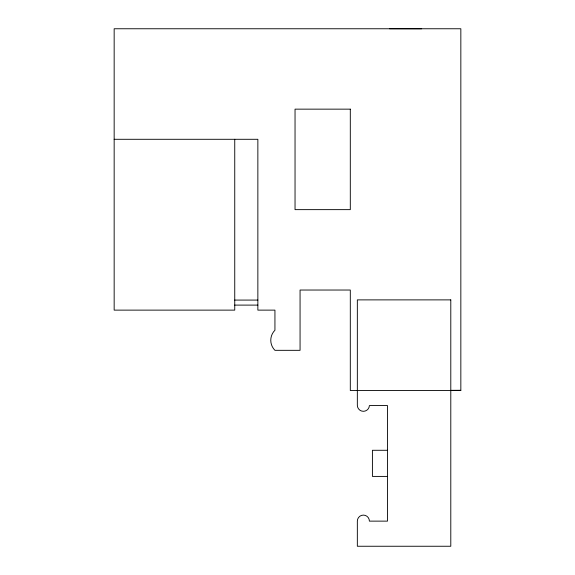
<?xml version="1.0" encoding="UTF-8"?>
<svg xmlns="http://www.w3.org/2000/svg" width="575" height="575" viewBox="0 0 575 575"><rect width="100%" height="100%" fill="white"/><g stroke="black" fill="none" stroke-linecap="round" stroke-linejoin="round"><path stroke-width="0.86" d="M460.841 390.353L450.793 390.382L460.841 390.353L460.841 28.757L114.159 28.757L114.159 310.126L234.744 310.126L234.744 139.294M114.159 139.294L257.859 139.294L257.859 310.126L274.936 310.126L274.936 330.23A14.21 14.21 0 0 0 274.936 350.326L300.064 350.326L300.064 290.03L350.304 290.03L350.304 390.518L450.793 390.49M234.744 300.078L257.859 300.078M234.744 305.102L257.859 305.102M387.485 450.283L372.413 450.283L372.413 476.409L387.485 476.409M389.498 28.75L421.655 28.779M350.304 109.149L295.04 109.149L295.04 209.638L350.304 209.638L350.304 109.149M450.793 299.884L357.341 299.884L357.341 405.274A6.03 6.03 0 0 0 363.228 411.305A6.03 6.03 0 0 0 369.402 405.562L387.485 405.562L387.485 521.13L369.402 521.13A6.03 6.03 0 0 0 363.371 515.099A6.03 6.03 0 0 0 357.341 521.13L357.341 546.25L450.793 546.25L450.793 299.884"/></g></svg>
